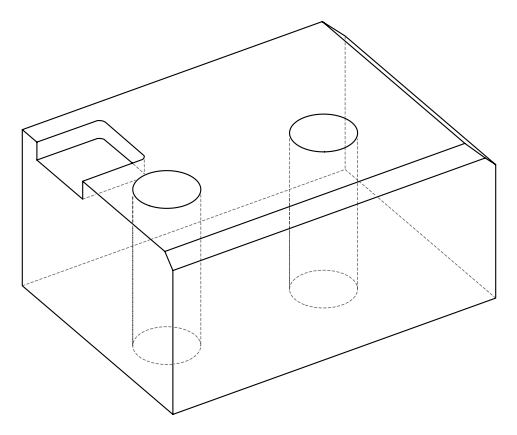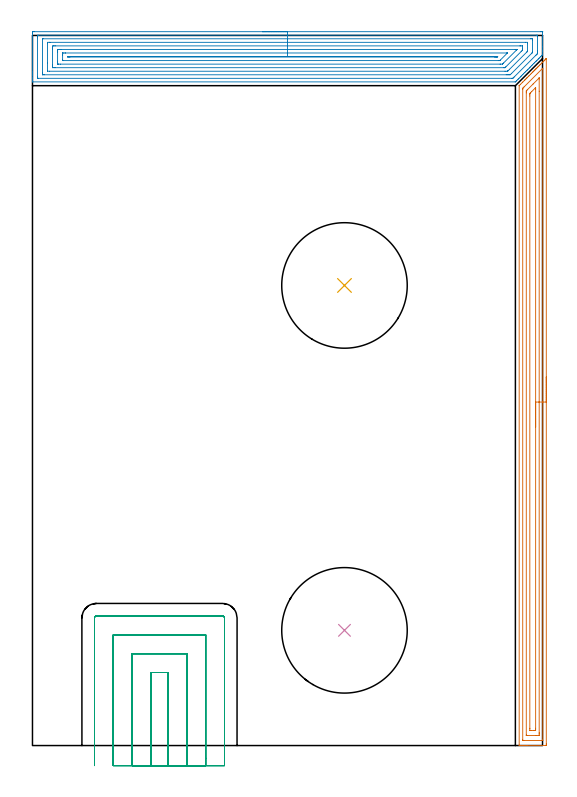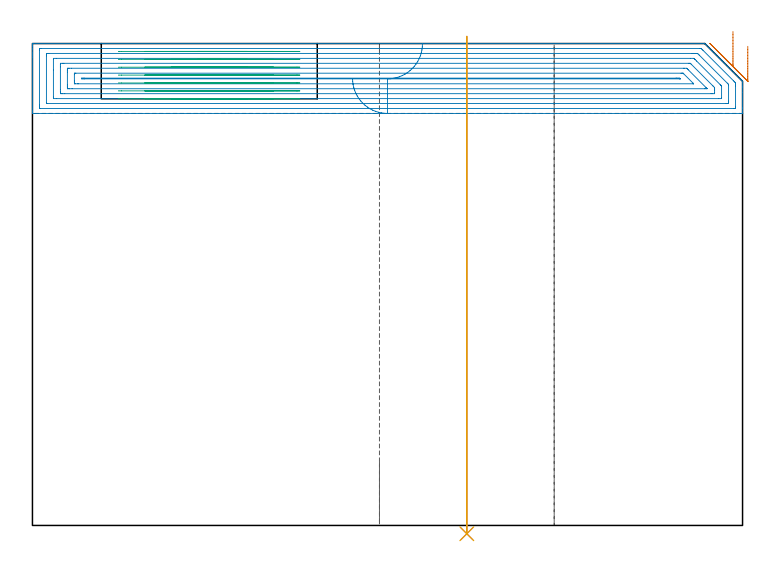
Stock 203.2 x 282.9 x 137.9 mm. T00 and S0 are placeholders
(PLAN: 5 operations, 2 tool changes, 32.9 min)
(1 AREA_MILL | FG_CHAMFER_SURFACE | UGT0205_001 | 8.85 min | 16298 mm3)
(2 AREA_MILL_1 | FG_CHAMFER_SURFACE_1 | UGT0205_001 | 13.01 min | 39886 mm3)
(3 MILL_SLOT | SLOT_PARTIAL_RECTANGULAR | NXT0201_013 | Follow Part, ap 2.5, ae 75% | 9.87 min | 55041 mm3)
(4 INDEXABLE_INSERT_DRILL_THROUGH_HOLE_FROM_SOLID | STEP1HOLE | NXT0302_038 | 0.57 min | 270715 mm3)
(5 INDEXABLE_INSERT_DRILL_THROUGH_HOLE_FROM_SOLID_1 | STEP1HOLE_1 | NXT0302_038 | 0.57 min | 270713 mm3)
(TOOL UGT0205_001 | Chamfer Mill 20 x 3 x 45 deg. | D20 FL50 Z2)
(TOOL NXT0201_013 | ENDMILL 10mm | D10 FL30 Z4)
(TOOL NXT0302_038 | Index. Insert Drill 50mm [880-D5000L50-04] | D50 PA176 FL200 Z2)
(OP 1 AREA_MILL)
G17 G21 G94 G90
T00 M6
G54
G17 G0 G90 X204.7 Y146.85 S1061 M3
G43 Z147.9 H0
Z137.1
G94 G1 Y146.812 Z136.228 F250.
Y146.698 Z135.363
Y146.509 Z134.512
Y146.247 Z133.68
Y145.913 Z132.874
Y145.51 Z132.1
Y145.042 Z131.364
Y144.51 Z130.672
Y143.921 Z130.029
Y143.278 Z129.44
Y142.586 Z128.908
Y141.85 Z128.44
Y141.076 Z128.037
Y140.27 Z127.703
Y139.438 Z127.441
Y138.586 Z127.252
Y137.722 Z127.138
Y136.85 Z127.1
Y0.618
X204.696 Y0.248 Z127.102
X204.692 Y0.01 Z127.106
X204.45 Y0. Z127.347
X197.083 Z134.711
X196.536 Z135.261
X196.197 Z135.599
X195.65 Z136.146
X195.31 Z136.485
X194.631 Z137.168
X194.301 Z137.498
X193.931 Z137.86
X193.903 Y0.009 Z137.888
X193.9 Y0.171 Z137.9
Y262.887
X193.902 Y262.898 Z137.897
X193.904 Y262.903 Z137.895
X194.424 Y263.425 Z137.373
X195.149 Y264.149 Z136.65
X195.31 Y264.312 Z136.487
X196.042 Y265.042 Z135.757
X196.197 Y265.198 Z135.6
X196.633 Y265.633 Z135.167
X196.935 Y265.936 Z134.864
X197.083 Y266.085 Z134.713
X197.514 Y266.514 Z134.286
X197.828 Y266.829 Z133.97
X197.97 Y266.972 Z133.826
X198.381 Y267.381 Z133.419
X198.425 Y267.425 Z133.375
X198.722 Y267.722 Z133.077
X198.857 Y267.858 Z132.94
X199.248 Y268.248 Z132.552
X199.354 Y268.354 Z132.445
X199.615 Y268.616 Z132.183
X199.743 Y268.745 Z132.053
X200.115 Y269.115 Z131.685
X200.261 Y269.261 Z131.538
X200.508 Y269.509 Z131.29
X200.63 Y269.632 Z131.166
X200.982 Y269.982 Z130.818
X201.168 Y270.168 Z130.631
X201.401 Y270.402 Z130.397
X201.517 Y270.518 Z130.28
X201.849 Y270.849 Z129.95
X202.075 Y271.075 Z129.724
X202.295 Y271.296 Z129.503
X202.403 Y271.405 Z129.393
X202.846 Y271.847 Z128.953
X203.29 Y272.292 Z128.506
X203.733 Y272.733 Z128.066
X204.176 Y273.178 Z127.62
X204.38 Y273.38 Z127.419
X204.451 Y273.451 Z127.349
X204.62 Y273.62 Z127.179
X204.68 Y273.678 Z127.119
X204.695 Y273.683 Z127.104
X204.7 Y273.678 Z127.1
Y136.85
X203.286 Z128.514
X203.285 Y2.182 Z128.515
X203.284 Y2.071 Z128.516
X203.281 Y2.017 Z128.519
X203.28 Y2.011 Z128.52
X203.259 Y2.007 Z128.541
X203.206 Y2.004 Z128.594
X202.804 Y2. Z128.996
X195.711 Z136.089
X195.454 Y2.003 Z136.346
X195.346 Y2.007 Z136.454
X195.328 Y2.009 Z136.472
X195.321 Y2.021 Z136.479
X195.318 Y2.072 Z136.482
X195.316 Y2.181 Z136.484
X195.314 Y2.4 Z136.486
Y261.465
X195.316 Y261.691 Z136.484
X195.319 Y261.802 Z136.481
X195.321 Y261.853 Z136.479
X195.351 Y261.89 Z136.449
X195.563 Y262.108 Z136.237
X195.812 Y262.362 Z135.988
X203.125 Y269.675 Z128.675
X203.226 Y269.771 Z128.574
X203.257 Y269.799 Z128.543
X203.279 Y269.815 Z128.521
X203.281 Y269.726 Z128.519
X203.286 Y269.513 Z128.514
Y136.85
X201.872 Z129.928
X201.871 Y5.084 Z129.929
X201.87 Y4.728 Z129.93
X201.867 Y4.191 Z129.933
X201.865 Y4.022 Z129.935
X201.699 Y4.007 Z130.101
X201.517 Y4.003 Z130.283
X200.819 Y4. Z130.981
X200.63 Z131.17
X197.273 Z134.527
X197.083 Y4.001 Z134.717
X196.894 Y4.004 Z134.906
X196.768 Y4.01 Z135.032
X196.734 Y4.013 Z135.066
X196.733 Y4.03 Z135.067
X196.731 Y4.072 Z135.069
X196.729 Y4.191 Z135.071
Y260.039
X196.733 Y260.576 Z135.067
X196.735 Y260.754 Z135.065
X196.743 Y260.832 Z135.057
X196.785 Y260.876 Z135.015
X197.083 Y261.183 Z134.717
X199.442 Y263.543 Z132.358
X201.836 Y265.936 Z129.964
X201.849 Y265.944 Z129.951
X201.856 Y265.948 Z129.944
X201.865 Y265.936 Z129.935
X201.869 Y265.717 Z129.931
X201.871 Y265.579 Z129.929
X201.872 Y260.69 Z129.928
Y136.85
X200.457 Z131.343
Y6.871
X200.453 Y6.156 Z131.347
X200.45 Y6.051 Z131.35
X200.441 Y6.01 Z131.359
X200.391 Y6.008 Z131.409
X200.176 Y6.004 Z131.624
X199.743 Y6. Z132.057
X198.834 Z132.966
X198.418 Y6.003 Z133.382
X198.21 Y6.007 Z133.59
X198.16 Y6.01 Z133.64
X198.149 Y6.017 Z133.651
X198.147 Y6.035 Z133.653
X198.145 Y6.101 Z133.655
X198.143 Y6.697 Z133.657
Y6.871
Y258.789
X198.145 Y259.507 Z133.655
X198.147 Y259.682 Z133.653
X198.15 Y259.768 Z133.65
X198.202 Y259.841 Z133.598
X198.31 Y259.955 Z133.49
X198.447 Y260.095 Z133.353
X198.857 Y260.508 Z132.943
X198.89 Y260.542 Z132.91
X200.294 Y261.944 Z131.506
X200.372 Y262.018 Z131.428
X200.442 Y262.081 Z131.358
X200.451 Y262.086 Z131.349
X200.453 Y262.059 Z131.347
X200.455 Y262.002 Z131.345
X200.457 Y261.643 Z131.343
Y261.469
Y136.85
Y135.978 Z131.381
Y135.114 Z131.495
Y134.262 Z131.683
Y133.43 Z131.946
Y132.624 Z132.28
Y131.85 Z132.682
Y131.114 Z133.151
Y130.422 Z133.682
Y129.779 Z134.272
Y129.19 Z134.915
Y128.658 Z135.607
Y128.19 Z136.343
Y127.787 Z137.116
Y127.453 Z137.922
Y127.191 Z138.754
Y127.002 Z139.606
Y126.888 Z140.471
Y126.85 Z141.343
G0 Z147.9
M5
M2
(OP 2 AREA_MILL_1)
G17 G21 G94 G90
T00 M6
G54
G17 G0 G90 X91.6 Y284.4 S1061 M3
G43 Z147.9 H0
Z127.9
G94 G1 X91.638 Z127.028 F250.
X91.752 Z126.164
X91.941 Z125.312
X92.203 Z124.48
X92.537 Z123.674
X92.94 Z122.9
X93.408 Z122.164
X93.94 Z121.472
X94.529 Z120.829
X95.172 Z120.24
X95.864 Z119.709
X96.6 Z119.24
X97.374 Z118.837
X98.18 Z118.503
X99.012 Z118.241
X99.864 Z118.052
X100.728 Z117.938
X101.6 Z117.9
X202.578 Y284.399 Z117.901
X203.194 Y284.396
X203.196 Y284.395 Z117.903
X203.2 Y282.888 Z119.41
Y278.42 Z123.874
Y276.983 Z125.313
Y276.634 Z125.662
Y275.332 Z126.966
X203.199 Y275.293 Z127.005
X203.197 Y275.208 Z127.089
X203.174 Y275.177 Z127.121
X202.935 Y274.935 Z127.365
X202.759 Y274.759 Z127.541
X202.402 Y274.4 Z127.896
X201.866 Y273.866 Z128.434
X201.508 Y273.507 Z128.79
X200.973 Y272.973 Z129.327
X200.615 Y272.613 Z129.683
X200.08 Y272.08 Z130.22
X199.721 Y271.72 Z130.576
X199.187 Y271.187 Z131.113
X198.828 Y270.826 Z131.47
X198.294 Y270.294 Z132.006
X197.935 Y269.933 Z132.363
X197.402 Y269.401 Z132.898
X197.041 Y269.039 Z133.257
X196.509 Y268.509 Z133.791
X196.148 Y268.146 Z134.15
X195.616 Y267.616 Z134.684
X195.254 Y267.253 Z135.044
X194.723 Y266.723 Z135.577
X194.361 Y266.359 Z135.937
X193.83 Y265.83 Z136.47
X193.468 Y265.466 Z136.83
X192.937 Y264.937 Z137.363
X192.749 Y264.748 Z137.55
X192.459 Y264.461 Z137.836
X192.394 Y264.404 Z137.889
X192.302 Y264.4 Z137.9
X0.175
X0.01 Y264.402 Z137.888
X0.007 Y264.465 Z137.827
X0. Y264.885 Z137.415
Y265.213 Z137.087
Y265.912 Z136.383
Y267.156 Z135.141
Y267.699 Z134.595
Y268.321 Z133.975
X0.001 Y283.781 Z118.517
X0.004 Y284.395 Z117.903
X0.006 Y284.396 Z117.901
X0.622 Y284.4 Z117.9
X101.6
Y282.986 Z119.314
X200.791 Y282.985 Z119.315
X200.889 Y282.984 Z119.316
X201.085 Y282.979 Z119.321
X201.191 Y282.975 Z119.325
X201.194 Y282.945 Z119.355
X201.196 Y282.888 Z119.413
X201.2 Y282.479 Z119.821
X201.199 Y276.634 Z125.666
X201.198 Y276.227 Z126.073
X201.19 Y275.74 Z126.56
X201.181 Y275.643 Z126.657
X201.119 Y275.576 Z126.724
X201.039 Y275.492 Z126.808
X200.791 Y275.241 Z127.059
X200.594 Y275.044 Z127.256
X191.855 Y266.305 Z135.995
X191.657 Y266.11 Z136.19
X191.451 Y265.912 Z136.388
X191.349 Y265.821 Z136.479
X191.158 Y265.817 Z136.483
X191.059 Y265.815 Z136.485
X2.409
X2.311 Y265.816 Z136.484
X2.115 Y265.821 Z136.479
X2.009 Y265.825 Z136.475
X2.006 Y265.855 Z136.446
X2.004 Y265.912 Z136.388
X2. Y266.321 Z135.979
X2.001 Y281.994 Z120.306
X2.002 Y282.401 Z119.899
X2.01 Y282.888 Z119.413
X2.025 Y282.979 Z119.321
X2.212 Y282.983 Z119.317
X2.311 Y282.985 Z119.315
X101.6 Y282.986 Z119.314
Y281.572 Z120.729
X198.533 Y281.571
X199.004 Y281.569 Z120.731
X199.16 Y281.566 Z120.734
X199.18 Y281.565 Z120.735
X199.19 Y281.531 Z120.769
X199.195 Y281.427 Z120.873
X199.198 Y281.297 Z121.003
X199.2 Y281.101 Z121.199
Y280.905 Z121.395
X199.199 Y276.438 Z125.862
X199.194 Y276.241 Z126.059
X199.19 Y276.113 Z126.187
X199.141 Y276.053 Z126.247
X199.004 Y275.905 Z126.395
X198.922 Y275.822 Z126.478
X198.841 Y275.74 Z126.56
X190.881 Y267.78 Z134.52
X190.799 Y267.699 Z134.601
X190.428 Y267.339 Z134.961
X190.299 Y267.235 Z135.065
X190.068 Y267.233 Z135.067
X189.644 Y267.23 Z135.07
X189.174 Y267.229 Z135.071
X188.751 Y267.228 Z135.072
X4.667 Y267.229 Z135.071
X4.196 Y267.231 Z135.069
X4.04 Y267.234 Z135.066
X4.02 Y267.235 Z135.065
X4.01 Y267.269 Z135.031
X4.005 Y267.373 Z134.927
X4.002 Y267.503 Z134.797
X4. Y267.699 Z134.601
Y267.895 Z134.405
Y281.296 Z121.004
X4.005 Y281.493 Z120.807
X4.01 Y281.548 Z120.752
X4.014 Y281.566 Z120.734
X4.021 Y281.567 Z120.733
X4.078 Y281.57 Z120.73
X4.196 Y281.571 Z120.729
X101.6 Y281.572
Y280.157 Z122.143
X196.373
X197.169 Y280.152 Z122.148
X197.186 Y280.151 Z122.149
X197.19 Y280.134 Z122.166
X197.195 Y280.082 Z122.218
X197.199 Y279.975 Z122.325
X197.2 Y276.65 Z125.65
X197.199 Y276.634 Z125.666
X197.194 Y276.579 Z125.721
X197.19 Y276.554 Z125.746
X197.171 Y276.53 Z125.77
X197.09 Y276.443 Z125.857
X196.964 Y276.313 Z125.987
X196.804 Y276.153 Z126.147
X190.068 Y269.416 Z132.884
X189.655 Y269.006 Z133.294
X189.491 Y268.846 Z133.454
X189.359 Y268.72 Z133.58
X189.275 Y268.65 Z133.651
X189.174 Y268.645 Z133.655
X189.123 Y268.644 Z133.656
X188.281 Y268.643 Z133.657
X6.827
X6.031 Y268.648 Z133.652
X6.014 Y268.649 Z133.651
X6.01 Y268.666 Z133.634
X6.005 Y268.718 Z133.582
X6.001 Y268.825 Z133.475
X6. Y271.926 Z130.374
Y279.752 Z122.548
X6.002 Y279.971 Z122.329
X6.005 Y280.081 Z122.219
X6.01 Y280.135 Z122.165
X6.014 Y280.151 Z122.149
X6.038 Y280.152 Z122.148
X6.877 Y280.157 Z122.143
X6.927
X101.6
Y278.743 Z123.557
X194.213
X194.536 Y278.742 Z123.558
X195.111 Y278.738 Z123.562
X195.17 Y278.736 Z123.564
X195.19 Y278.722 Z123.578
X195.196 Y278.653 Z123.647
X195.198 Y278.42 Z123.88
X195.2 Y277.756 Z124.544
X195.199 Y277.527 Z124.773
X195.195 Y277.195 Z125.105
X195.19 Y277.029 Z125.271
X195.184 Y276.994 Z125.306
X195.167 Y276.972 Z125.328
X195.131 Y276.932 Z125.368
X194.835 Y276.634 Z125.666
X194.686 Y276.484 Z125.816
X188.581 Y270.38 Z131.92
X188.429 Y270.231 Z132.069
X188.281 Y270.088 Z132.212
X188.241 Y270.064 Z132.236
X188.209 Y270.061 Z132.239
X188.138 Y270.059 Z132.241
X187.995 Y270.057 Z132.243
X187.71
X8.987
X8.664 Y270.058 Z132.242
X8.089 Y270.061 Z132.239
X8.03 Y270.064 Z132.236
X8.01 Y270.078 Z132.222
X8.004 Y270.147 Z132.153
X8.001 Y270.38 Z131.92
X8. Y271.044 Z131.256
Y277.527 Z124.773
X8.003 Y278.188 Z124.112
X8.01 Y278.42 Z123.88
X8.028 Y278.736 Z123.564
X8.344 Y278.74 Z123.56
X8.664 Y278.742 Z123.558
X9.235 Y278.743 Z123.557
X101.6
Y277.329 Z124.971
X192.341
X192.749 Y277.327 Z124.973
X192.95 Y277.325 Z124.975
X193.058 Y277.322 Z124.978
X193.01 Y277.266 Z125.034
X192.941 Y277.193 Z125.107
X192.749 Y276.996 Z125.304
X187.653 Y271.901 Z130.399
X187.387 Y271.636 Z130.664
X187.261 Y271.517 Z130.783
X187.226 Y271.486 Z130.814
X187.183 Y271.477 Z130.823
X186.493 Y271.472 Z130.828
X186.295
X11.147 Y271.471 Z130.829
X10.451 Y271.472 Z130.828
X10.251 Y271.474 Z130.826
X10.08 Y271.478 Z130.822
X10.01 Y271.485 Z130.815
X10.007 Y271.526 Z130.774
X10.002 Y271.723 Z130.577
X10. Y272.166 Z130.134
Y272.618 Z129.682
Y276.191 Z126.109
X10.001 Y276.634 Z125.666
X10.003 Y277.081 Z125.219
X10.01 Y277.235 Z125.065
X10.026 Y277.322 Z124.978
X10.104 Y277.324 Z124.976
X10.451 Y277.327 Z124.973
X10.65 Y277.329 Z124.971
X11.345
X101.6
Y275.915 Z126.385
X189. Y275.914 Z126.386
X189.063 Y275.913 Z126.387
X189.174 Y275.91 Z126.39
X189.193 Y275.908 Z126.392
X189.185 Y275.892 Z126.408
X189.174 Y275.874 Z126.426
X189.108 Y275.806 Z126.494
X189.043 Y275.74 Z126.56
X186.362 Y273.06 Z129.24
X186.205 Y272.911 Z129.389
X186.19 Y272.899 Z129.401
X186.157 Y272.892 Z129.408
X186.065 Y272.889 Z129.411
X185.949 Y272.886 Z129.414
X185.774 Y272.885 Z129.415
X185.6
X12.413 Y272.886 Z129.414
X12.239 Y272.887 Z129.413
X12.065 Y272.89 Z129.41
X12.022 Y272.892 Z129.408
X12.01 Y272.918 Z129.382
X12.005 Y272.98 Z129.32
X12.002 Y273.06 Z129.24
X12. Y273.298 Z129.002
Y275.085 Z127.215
X12.007 Y275.74 Z126.56
X12.01 Y275.859 Z126.441
X12.015 Y275.908 Z126.392
X12.068 Y275.91 Z126.39
X12.239 Y275.912 Z126.388
X12.958 Y275.915 Z126.385
X13.132
X101.6
Y274.5 Z127.8
X185.212
X185.307 Y274.499 Z127.801
X185.335 Y274.497 Z127.803
X185.339 Y274.495 Z127.805
Y274.492 Z127.808
X185.31 Y274.46 Z127.84
X185.268 Y274.419 Z127.881
X185.197 Y274.356 Z127.944
X185.13 Y274.306 Z127.994
X185.015 Y274.304 Z127.996
X184.706 Y274.301 Z127.999
X184.36 Y274.3 Z128.
X184.159
X14.919
X14.572 Y274.301 Z127.999
X14.227 Y274.304 Z127.996
X14.026 Y274.307 Z127.993
X14.01 Y274.413 Z127.887
X14.026 Y274.493 Z127.807
X14.375 Y274.498 Z127.802
X14.718 Y274.5 Z127.8
X14.919
X101.6
X102.472 Z127.838
X103.336 Z127.951
X104.188 Z128.14
X105.02 Z128.403
X105.826 Z128.736
X106.6 Z129.139
X107.336 Z129.608
X108.028 Z130.139
X108.671 Z130.728
X109.26 Z131.372
X109.792 Z132.064
X110.26 Z132.8
X110.663 Z133.573
X110.997 Z134.379
X111.259 Z135.211
X111.448 Z136.063
X111.562 Z136.928
X111.6 Z137.8
G0 Z147.9
M5
M2
(OP 3 MILL_SLOT)
G17 G21 G94 G90
T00 M6
G54
G17 G0 G90 X54. Y-8. S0 M3
G43 Z147.9 H0
Z135.643
G94 G1 Y-5. F250.
Y29.1 F500.
X47.2
Y-5.
Y-8. F250.
X61.5
Y-5.
Y36.6 F500.
X39.7
Y-5.
Y-8. F250.
X69.
Y-5.
Y44.1 F500.
X32.2
Y-5.
Y-8. F250.
X76.5
Y-5.
Y50.8 F500.
G3 X75.7 Y51.6 R0.8
G1 X25.5
G3 X24.7 Y50.8 R0.8
G1 Y-5.
Y-8. F250.
G0 X54. Z133.386
G1 Y-5.
Y29.1 F500.
X47.2
Y-5.
Y-8. F250.
X61.5
Y-5.
Y36.6 F500.
X39.7
Y-5.
Y-8. F250.
X69.
Y-5.
Y44.1 F500.
X32.2
Y-5.
Y-8. F250.
X76.5
Y-5.
Y50.8 F500.
G3 X75.7 Y51.6 R0.8
G1 X25.5
G3 X24.7 Y50.8 R0.8
G1 Y-5.
Y-8. F250.
G0 X54. Z131.129
G1 Y-5.
Y29.1 F500.
X47.2
Y-5.
Y-8. F250.
X61.5
Y-5.
Y36.6 F500.
X39.7
Y-5.
Y-8. F250.
X69.
Y-5.
Y44.1 F500.
X32.2
Y-5.
Y-8. F250.
X76.5
Y-5.
Y50.8 F500.
G3 X75.7 Y51.6 R0.8
G1 X25.5
G3 X24.7 Y50.8 R0.8
G1 Y-5.
Y-8. F250.
G0 X54. Z128.871
G1 Y-5.
Y29.1 F500.
X47.2
Y-5.
Y-8. F250.
X61.5
Y-5.
Y36.6 F500.
X39.7
Y-5.
Y-8. F250.
X69.
Y-5.
Y44.1 F500.
X32.2
Y-5.
Y-8. F250.
X76.5
Y-5.
Y50.8 F500.
G3 X75.7 Y51.6 R0.8
G1 X25.5
G3 X24.7 Y50.8 R0.8
G1 Y-5.
Y-8. F250.
G0 X54. Z126.614
G1 Y-5.
Y29.1 F500.
X47.2
Y-5.
Y-8. F250.
X61.5
Y-5.
Y36.6 F500.
X39.7
Y-5.
Y-8. F250.
X69.
Y-5.
Y44.1 F500.
X32.2
Y-5.
Y-8. F250.
X76.5
Y-5.
Y50.8 F500.
G3 X75.7 Y51.6 R0.8
G1 X25.5
G3 X24.7 Y50.8 R0.8
G1 Y-5.
Y-8. F250.
G0 X54. Z124.357
G1 Y-5.
Y29.1 F500.
X47.2
Y-5.
Y-8. F250.
X61.5
Y-5.
Y36.6 F500.
X39.7
Y-5.
Y-8. F250.
X69.
Y-5.
Y44.1 F500.
X32.2
Y-5.
Y-8. F250.
X76.5
Y-5.
Y50.8 F500.
G3 X75.7 Y51.6 R0.8
G1 X25.5
G3 X24.7 Y50.8 R0.8
G1 Y-5.
Y-8. F250.
G0 X54. Z122.1
G1 Y-5.
Y29.1 F500.
X47.2
Y-5.
Y-8. F250.
X61.5
Y-5.
Y36.6 F500.
X39.7
Y-5.
Y-8. F250.
X69.
Y-5.
Y44.1 F500.
X32.2
Y-5.
Y-8. F250.
X76.5
Y-5.
Y50.8 F500.
G3 X75.7 Y51.6 R0.8
G1 X25.5
G3 X24.7 Y50.8 R0.8
G1 Y-5.
Y-8. F250.
G0 Z147.9
M5
M2
(OP 4 INDEXABLE_INSERT_DRILL_THROUGH_HOLE_FROM_SOLID)
G17 G21 G94 G90
T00 M6
G54
G17 G0 G90 X124.3 Y45.9 S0 M3
G43 Z147.9 H1
G94 G81 G98 Z-2.373 F250. R139.9
G80
M5
M2
(OP 5 INDEXABLE_INSERT_DRILL_THROUGH_HOLE_FROM_SOLID_1)
G17 G21 G94 G90
T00 M6
G54
G17 G0 G90 X124.3 Y183.3 S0 M3
G43 Z147.9 H1
G94 G81 G98 Z-2.373 F250. R139.9
G80
M5
M2
